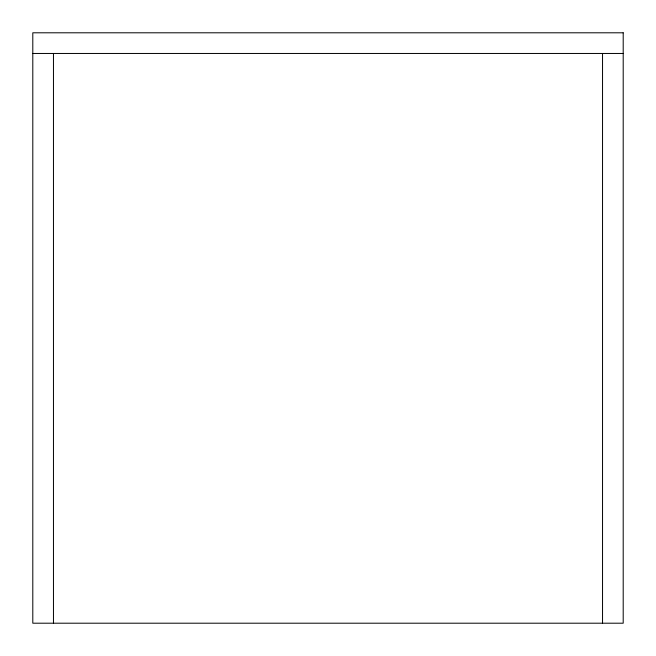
<?xml version="1.0" encoding="UTF-8"?>
<svg xmlns="http://www.w3.org/2000/svg" width="656" height="656" viewBox="0 0 656 656"><rect width="100%" height="100%" fill="white"/><g stroke="black" fill="none" stroke-linecap="round" stroke-linejoin="round"><path stroke-width="0.98" d="M32.8 53.464L623.2 53.464M602.536 53.464L602.536 623.2M53.464 53.464L53.464 623.2M623.2 32.8L32.8 32.8L32.8 623.2L623.2 623.2L623.2 32.8"/></g></svg>
